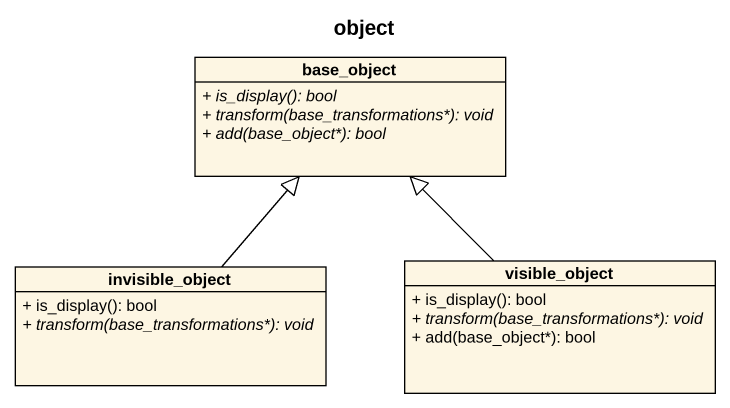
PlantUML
@startuml
title object
hide circle
hide empty members
skinparam classAttributeIconSize 0
class base_object {
  {abstract} + is_display(): bool
  {abstract} + transform(base_transformations*): void
  {abstract} + add(base_object*): bool
}
class invisible_object {
  + is_display(): bool
  {abstract} + transform(base_transformations*): void
}
class visible_object {
  + is_display(): bool
  {abstract} + transform(base_transformations*): void
  + add(base_object*): bool
}
invisible_object -up-|> base_object
visible_object -up-|> base_object
@enduml
